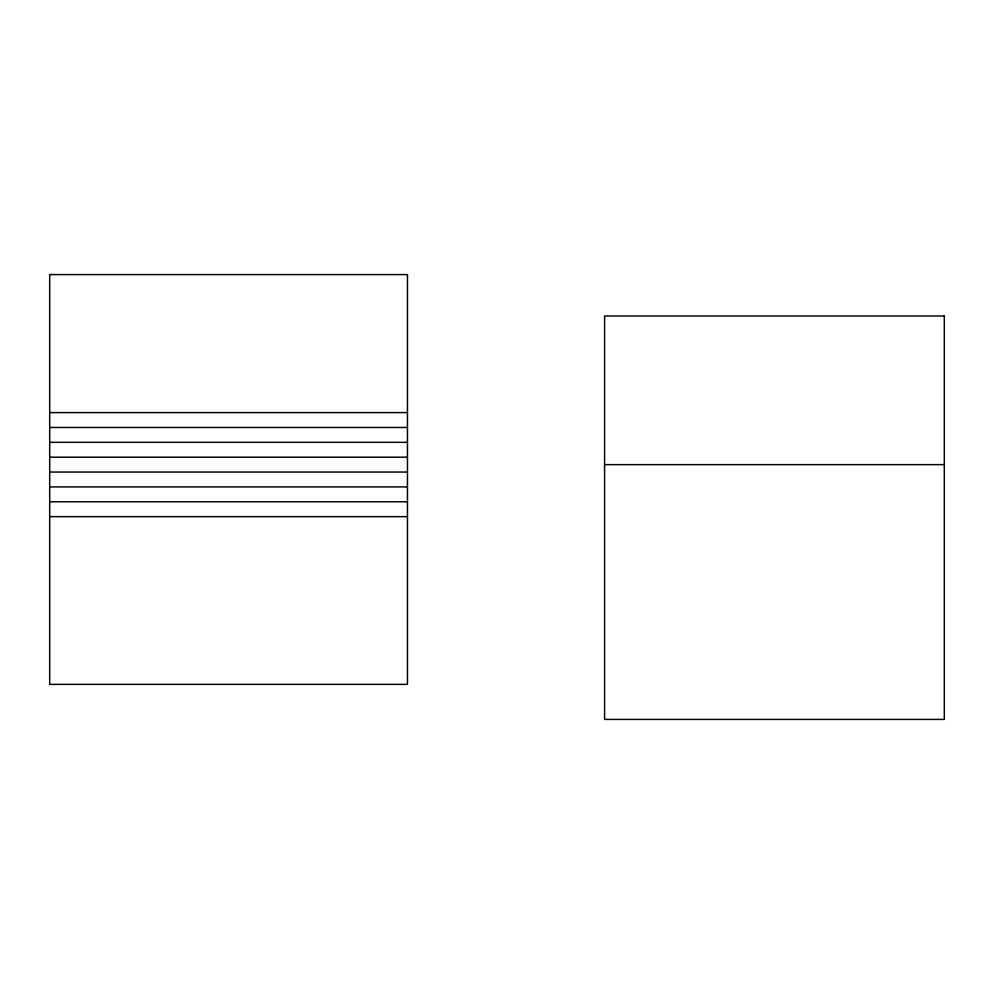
<?xml version="1.0" encoding="UTF-8"?>
<svg xmlns="http://www.w3.org/2000/svg" width="994" height="994" viewBox="0 0 994 994"><rect width="100%" height="100%" fill="white"/><g stroke="black" fill="none" stroke-linecap="round" stroke-linejoin="round"><path stroke-width="1.49" d="M49.7 412.597L407.465 412.597M49.7 427.47L407.465 427.47M49.7 442.33L407.465 442.33M49.7 457.19L407.465 457.19M604.588 464.62L944.3 464.62M49.7 472.051L407.465 472.051M49.7 486.911L407.465 486.911M49.7 501.771L407.465 501.771M49.7 516.644L407.465 516.644M407.465 274.592L49.7 274.592L49.7 684.369L407.465 684.369L407.465 274.592M944.3 315.993L604.588 315.993L604.588 719.407L944.3 719.407L944.3 315.993"/></g></svg>
